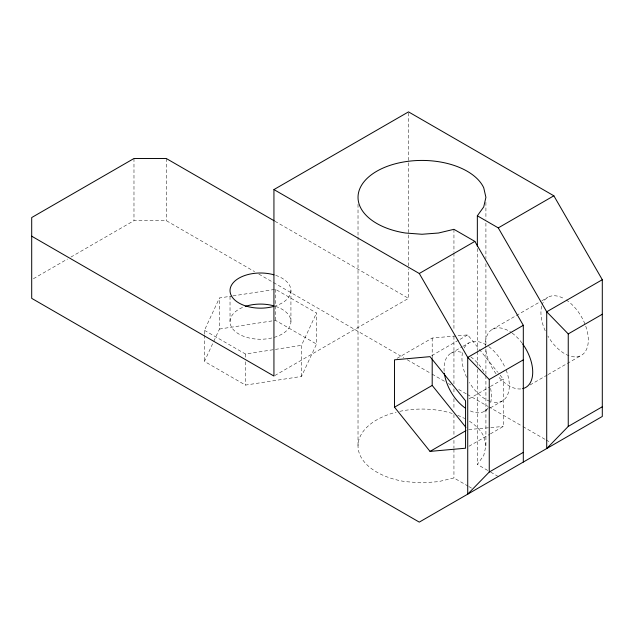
<?xml version="1.0" encoding="UTF-8"?>
<svg xmlns="http://www.w3.org/2000/svg" width="634" height="634" viewBox="0 0 634 634"><rect width="100%" height="100%" fill="white"/><g stroke="black" fill="none" stroke-linecap="round" stroke-linejoin="round"><path stroke-width="0.48" stroke-dasharray="3.17 2.38" d="M485.913 375.645L485.913 445.979L483.734 455.537L477.347 464.437L489.9 471.688M204.441 334.221L204.441 330.33L219.451 297.98L232.012 296.038M232.979 295.888L275.497 289.31L316.517 312.99L316.517 344.072L301.499 376.43L245.461 385.1L204.441 361.412L213.365 342.17M213.769 341.298L219.451 329.054L219.451 297.98M301.499 376.43L301.499 345.348L316.517 312.99M33.404 278.722L67.497 259.037M70.905 257.071L133.98 220.656L166.274 220.656L254.599 271.645M274.791 375.558L408.51 298.352L408.51 268.753M397.082 358.337L432.198 338.065L467.726 334.895L478.749 348.613M431.754 355.658L459.159 339.84M460.015 339.341L467.726 334.895M450.98 353.257L462.059 346.861M462.915 346.362L468.883 342.923M492.285 329.411L541.032 301.261M541.888 300.77L547.871 297.314M468.994 398.865L489.551 387.002M490.407 386.51L503.253 379.092L498.356 372.998M484.471 411.276L489.591 408.32M490.439 407.828L502.374 400.934M530.056 384.957L547.158 375.082M548.014 374.583L581.37 355.333M468.994 446.241L489.551 434.369M490.407 433.878L503.253 426.46L503.253 379.092M468.169 486.167L453.944 477.949L438.522 481.642L421.967 482.894L405.419 481.642A63.947 36.923 0 0 1 358.21 448.817A63.947 36.923 0 0 1 396.131 412.203M219.451 329.054L275.497 320.384L316.517 344.072M204.441 330.33L245.461 354.018L274.451 349.532M275.418 349.382L301.499 345.348M468.684 429.551L489.813 427.665M490.771 427.578L503.253 426.46M274.982 221.258L408.51 298.352M258.886 274.126L272.604 282.043M273.46 282.542L403.795 357.79M407.226 359.771L431.231 373.632M432.095 374.123L444.957 381.549M448.381 383.53L450.956 385.02M458.675 389.474L466.394 393.928M467.25 394.419L487.831 406.307M488.687 406.798L522.123 426.103M522.987 426.603L545.28 439.473M546.136 439.972L550.423 442.445M490.74 472.164L498.269 476.514M469.001 486.65L471.514 488.093M479.359 349.374L497.738 372.229M485.913 445.979L483.734 436.422A63.947 36.923 0 0 0 468.962 420.936M485.913 202.301L485.913 219.142M485.913 223.097L485.913 258.759M485.913 263.712L485.913 344.944M485.913 348.906L485.913 374.654M477.347 248.496L477.347 350.523M477.347 351.513L477.347 365.382M477.347 369.345L477.347 464.437M453.944 229.318L453.944 252.102M453.944 253.093L453.944 330.354M453.944 336.297L453.944 384.838M453.944 388.8L453.944 393.754M453.944 398.707L453.944 409.604M453.944 414.557L453.944 436.351M453.944 440.313L453.944 448.238M453.944 449.221L453.944 477.949M432.198 338.065L432.198 357.806M408.51 112.868L408.51 267.77M358.02 204.283L358.02 235.975M358.02 236.965L358.02 445.979M290.927 290.586L290.927 321.66M275.497 289.31L275.497 320.384M245.461 354.018L245.461 357.901M245.461 361.784L245.461 385.1M230.031 296.411L230.031 321.66M204.441 335.188L204.441 361.412M166.274 158.5L166.274 220.656M133.98 158.5L133.98 220.656M399.8 411.347A63.947 36.923 0 0 1 452.232 413.455M457.716 415.365A63.947 36.923 0 0 1 464.77 418.551M566.162 299.922A33.499 19.337 60 0 1 588.193 337.248A33.499 19.337 60 0 1 570.751 356.284M569.031 355.737A33.499 19.337 60 0 1 547.871 335.996M545.216 330.805A33.499 19.337 60 0 1 541.737 306.04M542.03 305.065A33.499 19.337 60 0 1 564.617 298.971M488.235 407.781A33.499 19.337 60 0 1 469.485 410.555M444.157 371.334A33.499 19.337 60 0 1 463.311 352.845M470.816 356.934A33.499 19.337 60 0 1 484.471 372.594M490.605 388.396A33.499 19.337 60 0 1 490.605 402.55M506.138 370.097A33.499 19.337 60 0 1 491.762 401.885M490.034 401.346A33.499 19.337 60 0 1 469.374 382.429M466.632 377.285A33.499 19.337 60 0 1 462.749 351.64M464.167 347.971A33.499 19.337 60 0 1 485.628 344.579M488.719 346.6A33.499 19.337 60 0 1 505.417 368.33M520.879 388.935A33.499 19.337 60 0 1 497.785 375.994M496.026 373.759A33.499 19.337 60 0 1 485.549 348.431M485.462 347.48A33.499 19.337 60 0 1 511.353 332.533M512.129 333.088A33.499 19.337 60 0 1 522.044 343.073M275.703 275.362A30.448 17.578 0 0 1 275.703 305.81M275.703 306.436A30.448 17.578 0 0 1 284.048 332.795A30.448 17.578 0 0 1 237.647 333.294A30.448 17.578 0 0 1 244.288 306.777"/><path stroke-width="0.95" d="M477.347 246.515L477.347 215.806L483.734 206.898L485.913 197.348L483.734 187.791A63.947 36.923 0 0 0 376.754 171.243A63.947 36.923 0 0 0 405.419 233.011L421.967 234.263L438.522 233.011L453.944 229.318L474.858 241.395L523.312 325.313L523.312 462.059M523.312 452.375L489.258 472.037L467.726 494.148L467.726 357.402L419.28 273.492L273.936 189.574L273.936 376.049L31.7 236.197M602.3 406.766L568.246 426.428L546.714 448.547L546.714 311.793L498.269 227.883L477.347 215.806M273.936 189.574L408.51 111.877L553.854 195.795L602.3 279.705L602.3 416.451L419.28 522.123L31.7 298.352L31.7 217.549L133.98 158.5L166.274 158.5L274.126 220.767M419.28 273.492L474.858 241.395M498.269 227.883L553.854 195.795M523.312 325.313L467.726 357.402L489.258 379.512L489.258 472.037M602.3 279.705L546.714 311.793L568.246 333.912L568.246 426.428M394.514 407.194L394.514 359.827L430.042 356.649L465.57 400.846L465.57 448.214L430.042 451.392L394.514 407.194L432.198 385.44L432.198 358.789M489.258 379.512L523.312 359.858M568.246 333.912L602.3 314.25M430.042 451.392L466.014 430.621M432.198 385.44L465.887 427.348M522.614 343.85A33.499 19.337 60 0 1 522.614 388.666M465.404 408.145A33.499 19.337 60 0 1 444.355 373.236M273.951 306.349A30.448 17.578 0 0 1 230.031 290.586A30.448 17.578 0 0 1 273.951 274.815M245.255 306.436A30.448 17.578 0 0 1 273.951 305.897"/></g></svg>
